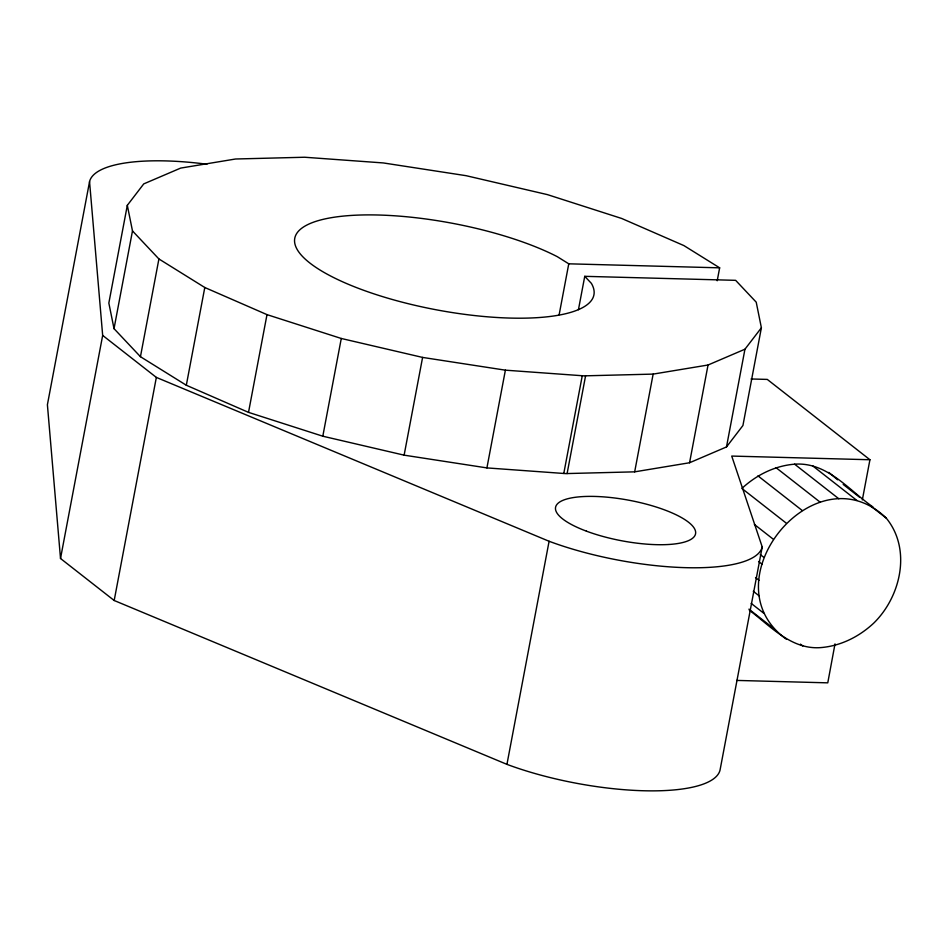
<?xml version="1.0" encoding="UTF-8"?>
<svg xmlns="http://www.w3.org/2000/svg" width="948" height="948" viewBox="0 0 948 948"><rect width="100%" height="100%" fill="white"/><g stroke="black" fill="none" stroke-linecap="round" stroke-linejoin="round"><path stroke-width="1.42" d="M835.01 643.893L827.77 682.844L736.62 680.415M206.937 164.229A139.202 40.231 10.7 0 0 89.55 181.637L47.4 404.725L60.518 558.49L114.187 600.499L506.943 764.361A139.202 40.231 10.7 0 0 720.053 770.037L762.216 546.937L731.726 456.071L869.932 459.744L862.336 499.916M60.518 558.49L102.668 335.402L89.55 181.637M717.209 280.774L719.65 267.834L683.911 245.591L621.71 218.478L547.423 194.624L466.108 175.688L383.312 162.938L304.675 157.238L235.554 159.003L180.665 168.092L143.752 183.888L127.316 205.325L108.842 303.064L114.021 328.66L140.446 356.697L186.318 385.244L248.518 412.368L322.806 436.21L404.121 455.159L486.916 467.909L565.553 473.597L634.674 471.843L689.563 462.754L726.488 446.946L742.924 425.522L761.386 327.783L756.22 302.175L735.636 280.335L584.75 276.33L578.434 309.712M114.021 328.66L132.483 230.921L127.316 205.325M140.446 356.697L158.909 258.958L132.483 230.921M114.187 600.499L156.349 377.411L102.668 335.402M186.318 385.244L204.792 287.505L158.909 258.958M248.518 412.368L266.992 314.629L204.792 287.505M322.806 436.21L341.28 338.472L266.992 314.629M404.121 455.159L422.595 357.42L341.28 338.472M486.916 467.909L505.391 370.17L584.027 375.858L653.148 374.105L708.038 365.016L744.95 349.208L761.386 327.783M559.166 314.629L568.764 263.817L557.282 256.671A152.225 43.999 10.7 0 0 313.231 222.282A152.225 43.999 10.7 0 0 421.102 306.702A152.225 43.999 10.7 0 0 591.362 283.345L584.75 276.33M506.943 764.361L549.093 541.272L156.349 377.411M563.787 473.467L582.262 375.728M567.105 473.562L585.58 375.823M634.674 471.843L653.148 374.105M689.563 462.754L708.038 365.016M726.488 446.946L744.95 349.208M786.603 639.379C706.758 582.487 814.794 448.7 886.25 518.118C911.846 549.366 900.766 596.944 873.499 623.346C858.959 636.807 840.698 645.967 820.79 647.603C791.355 649.854 770.807 626.391 749.358 610.228M873.025 507.014C848.744 490.128 827.284 461.83 794.602 464.176C774.706 465.8 756.445 474.972 741.893 488.433L786.117 523.035M568.764 263.817L719.65 267.834M751.065 378.975L767.276 379.413L869.932 459.744M422.595 357.42L505.391 370.17M843.187 484.416L859.481 497.167M871.117 506.279L886.25 518.118M812.614 465.812L856.85 500.414M794.602 464.176L838.826 498.778M775.962 467.613L820.198 502.215M757.985 475.884L802.221 510.498M754.383 524.434L772.999 539.009M760.26 554.568L763.756 557.294M758.566 561.477L762.062 564.214M755.532 577.557L759.016 580.294M753.269 591.256L759.087 595.818M751.183 603.39L763.981 613.415M800.444 644.142L802.778 645.967M748.932 609.149L773.367 628.275M828.789 472.4L837.617 479.806M762.216 546.937A139.202 40.231 10.7 0 1 549.093 541.272M586.421 531.153A71.242 20.595 10.7 0 0 695.5 534.056A71.242 20.595 10.7 0 0 594.728 496.432A71.242 20.595 10.7 0 0 586.421 531.153"/></g></svg>
